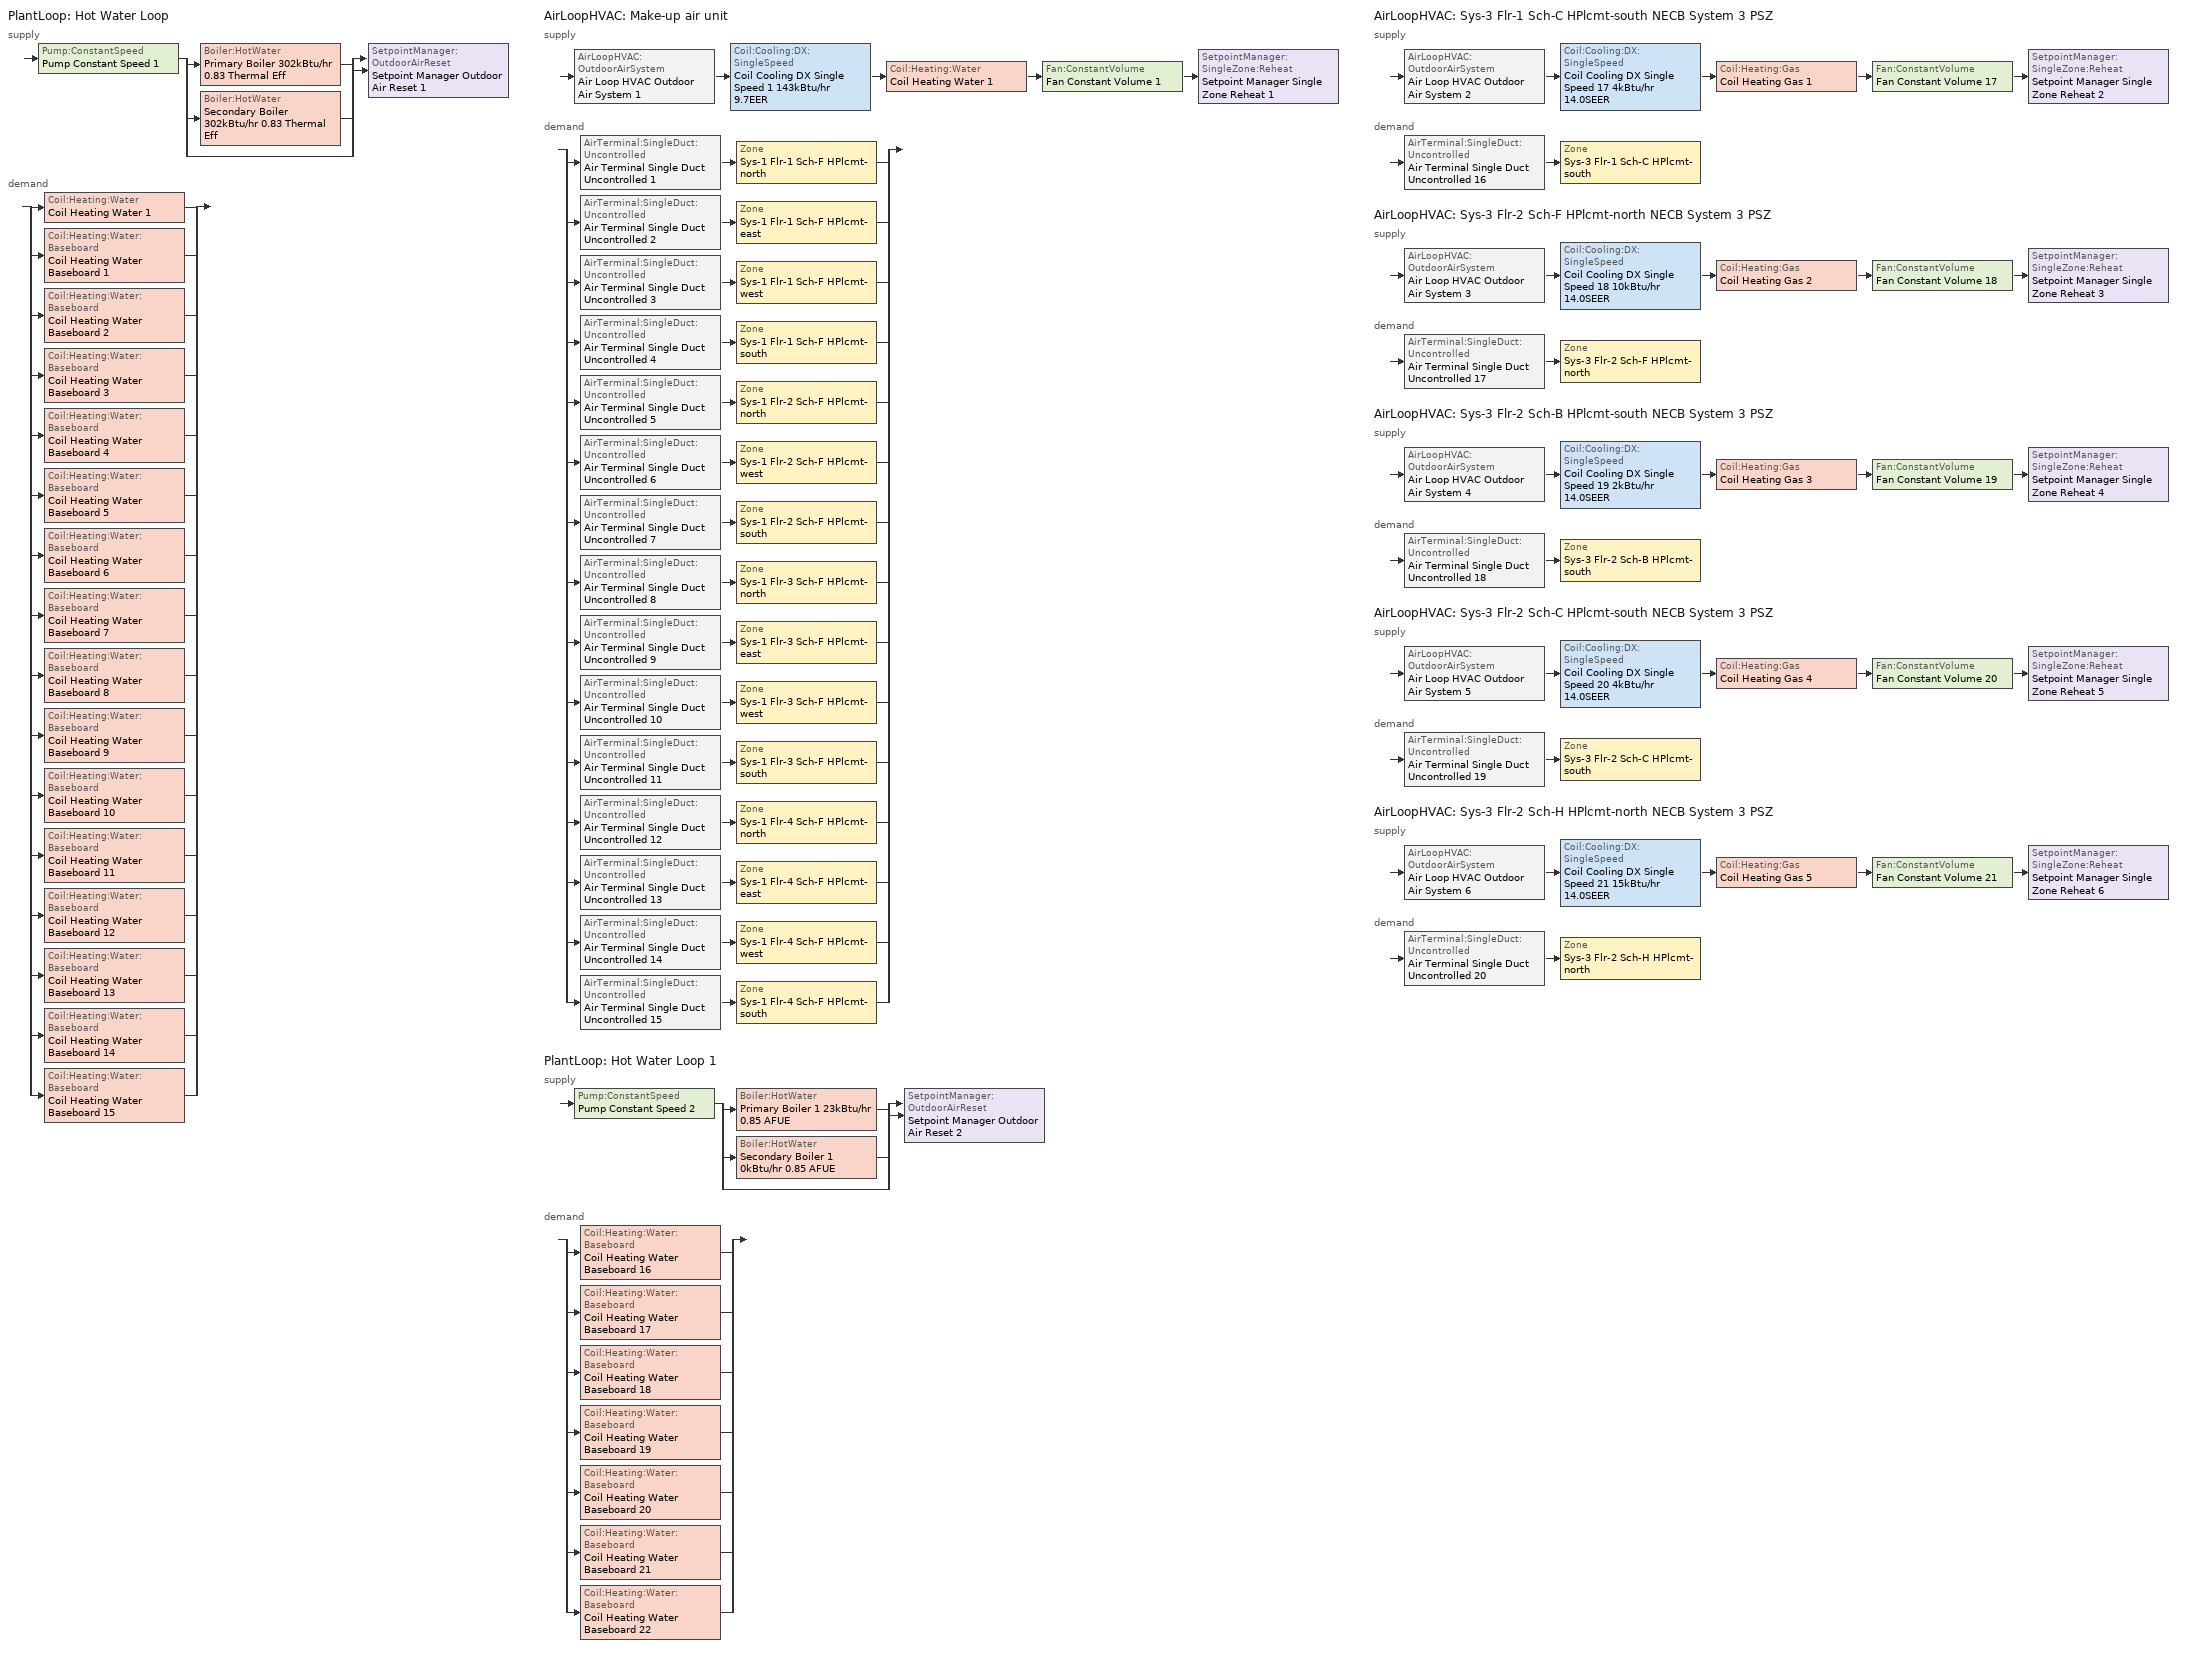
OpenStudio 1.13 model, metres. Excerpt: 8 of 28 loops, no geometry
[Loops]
PlantLoop 'Hot Water Loop'
 supply: Pump:ConstantSpeed 'Pump Constant Speed 1' > split
  | Boiler:HotWater 'Primary Boiler 302kBtu/hr 0.83 Thermal Eff'
  | Boiler:HotWater 'Secondary Boiler 302kBtu/hr 0.83 Thermal Eff'
  | bypass
  join > SetpointManager:OutdoorAirReset 'Setpoint Manager Outdoor Air Reset 1'
 demand: split
  | Coil:Heating:Water 'Coil Heating Water 1'
  | Coil:Heating:Water:Baseboard 'Coil Heating Water Baseboard 1'
  | Coil:Heating:Water:Baseboard 'Coil Heating Water Baseboard 2'
  | Coil:Heating:Water:Baseboard 'Coil Heating Water Baseboard 3'
  | Coil:Heating:Water:Baseboard 'Coil Heating Water Baseboard 4'
  | Coil:Heating:Water:Baseboard 'Coil Heating Water Baseboard 5'
  | Coil:Heating:Water:Baseboard 'Coil Heating Water Baseboard 6'
  | Coil:Heating:Water:Baseboard 'Coil Heating Water Baseboard 7'
  | Coil:Heating:Water:Baseboard 'Coil Heating Water Baseboard 8'
  | Coil:Heating:Water:Baseboard 'Coil Heating Water Baseboard 9'
  | Coil:Heating:Water:Baseboard 'Coil Heating Water Baseboard 10'
  | Coil:Heating:Water:Baseboard 'Coil Heating Water Baseboard 11'
  | Coil:Heating:Water:Baseboard 'Coil Heating Water Baseboard 12'
  | Coil:Heating:Water:Baseboard 'Coil Heating Water Baseboard 13'
  | Coil:Heating:Water:Baseboard 'Coil Heating Water Baseboard 14'
  | Coil:Heating:Water:Baseboard 'Coil Heating Water Baseboard 15'
AirLoopHVAC 'Make-up air unit'
 supply: AirLoopHVAC:OutdoorAirSystem 'Air Loop HVAC Outdoor Air System 1' > Coil:Cooling:DX:SingleSpeed 'Coil Cooling DX Single Speed 1 143kBtu/hr 9.7EER' > Coil:Heating:Water 'Coil Heating Water 1' > Fan:ConstantVolume 'Fan Constant Volume 1' > SetpointManager:SingleZone:Reheat 'Setpoint Manager Single Zone Reheat 1'
 demand: split
  | AirTerminal:SingleDuct:Uncontrolled 'Air Terminal Single Duct Uncontrolled 1' > Zone 'Sys-1 Flr-1 Sch-F HPlcmt-north'
  | AirTerminal:SingleDuct:Uncontrolled 'Air Terminal Single Duct Uncontrolled 2' > Zone 'Sys-1 Flr-1 Sch-F HPlcmt-east'
  | AirTerminal:SingleDuct:Uncontrolled 'Air Terminal Single Duct Uncontrolled 3' > Zone 'Sys-1 Flr-1 Sch-F HPlcmt-west'
  | AirTerminal:SingleDuct:Uncontrolled 'Air Terminal Single Duct Uncontrolled 4' > Zone 'Sys-1 Flr-1 Sch-F HPlcmt-south'
  | AirTerminal:SingleDuct:Uncontrolled 'Air Terminal Single Duct Uncontrolled 5' > Zone 'Sys-1 Flr-2 Sch-F HPlcmt-north'
  | AirTerminal:SingleDuct:Uncontrolled 'Air Terminal Single Duct Uncontrolled 6' > Zone 'Sys-1 Flr-2 Sch-F HPlcmt-west'
  | AirTerminal:SingleDuct:Uncontrolled 'Air Terminal Single Duct Uncontrolled 7' > Zone 'Sys-1 Flr-2 Sch-F HPlcmt-south'
  | AirTerminal:SingleDuct:Uncontrolled 'Air Terminal Single Duct Uncontrolled 8' > Zone 'Sys-1 Flr-3 Sch-F HPlcmt-north'
  | AirTerminal:SingleDuct:Uncontrolled 'Air Terminal Single Duct Uncontrolled 9' > Zone 'Sys-1 Flr-3 Sch-F HPlcmt-east'
  | AirTerminal:SingleDuct:Uncontrolled 'Air Terminal Single Duct Uncontrolled 10' > Zone 'Sys-1 Flr-3 Sch-F HPlcmt-west'
  | AirTerminal:SingleDuct:Uncontrolled 'Air Terminal Single Duct Uncontrolled 11' > Zone 'Sys-1 Flr-3 Sch-F HPlcmt-south'
  | AirTerminal:SingleDuct:Uncontrolled 'Air Terminal Single Duct Uncontrolled 12' > Zone 'Sys-1 Flr-4 Sch-F HPlcmt-north'
  | AirTerminal:SingleDuct:Uncontrolled 'Air Terminal Single Duct Uncontrolled 13' > Zone 'Sys-1 Flr-4 Sch-F HPlcmt-east'
  | AirTerminal:SingleDuct:Uncontrolled 'Air Terminal Single Duct Uncontrolled 14' > Zone 'Sys-1 Flr-4 Sch-F HPlcmt-west'
  | AirTerminal:SingleDuct:Uncontrolled 'Air Terminal Single Duct Uncontrolled 15' > Zone 'Sys-1 Flr-4 Sch-F HPlcmt-south'
PlantLoop 'Hot Water Loop 1'
 supply: Pump:ConstantSpeed 'Pump Constant Speed 2' > split
  | Boiler:HotWater 'Primary Boiler 1 23kBtu/hr 0.85 AFUE'
  | Boiler:HotWater 'Secondary Boiler 1 0kBtu/hr 0.85 AFUE'
  | bypass
  join > SetpointManager:OutdoorAirReset 'Setpoint Manager Outdoor Air Reset 2'
 demand: split
  | Coil:Heating:Water:Baseboard 'Coil Heating Water Baseboard 16'
  | Coil:Heating:Water:Baseboard 'Coil Heating Water Baseboard 17'
  | Coil:Heating:Water:Baseboard 'Coil Heating Water Baseboard 18'
  | Coil:Heating:Water:Baseboard 'Coil Heating Water Baseboard 19'
  | Coil:Heating:Water:Baseboard 'Coil Heating Water Baseboard 20'
  | Coil:Heating:Water:Baseboard 'Coil Heating Water Baseboard 21'
  | Coil:Heating:Water:Baseboard 'Coil Heating Water Baseboard 22'
AirLoopHVAC 'Sys-3 Flr-1 Sch-C HPlcmt-south NECB System 3 PSZ'
 supply: AirLoopHVAC:OutdoorAirSystem 'Air Loop HVAC Outdoor Air System 2' > Coil:Cooling:DX:SingleSpeed 'Coil Cooling DX Single Speed 17 4kBtu/hr 14.0SEER' > Coil:Heating:Gas 'Coil Heating Gas 1' > Fan:ConstantVolume 'Fan Constant Volume 17' > SetpointManager:SingleZone:Reheat 'Setpoint Manager Single Zone Reheat 2'
 demand: AirTerminal:SingleDuct:Uncontrolled 'Air Terminal Single Duct Uncontrolled 16' > Zone 'Sys-3 Flr-1 Sch-C HPlcmt-south'
AirLoopHVAC 'Sys-3 Flr-2 Sch-F HPlcmt-north NECB System 3 PSZ'
 supply: AirLoopHVAC:OutdoorAirSystem 'Air Loop HVAC Outdoor Air System 3' > Coil:Cooling:DX:SingleSpeed 'Coil Cooling DX Single Speed 18 10kBtu/hr 14.0SEER' > Coil:Heating:Gas 'Coil Heating Gas 2' > Fan:ConstantVolume 'Fan Constant Volume 18' > SetpointManager:SingleZone:Reheat 'Setpoint Manager Single Zone Reheat 3'
 demand: AirTerminal:SingleDuct:Uncontrolled 'Air Terminal Single Duct Uncontrolled 17' > Zone 'Sys-3 Flr-2 Sch-F HPlcmt-north'
AirLoopHVAC 'Sys-3 Flr-2 Sch-B HPlcmt-south NECB System 3 PSZ'
 supply: AirLoopHVAC:OutdoorAirSystem 'Air Loop HVAC Outdoor Air System 4' > Coil:Cooling:DX:SingleSpeed 'Coil Cooling DX Single Speed 19 2kBtu/hr 14.0SEER' > Coil:Heating:Gas 'Coil Heating Gas 3' > Fan:ConstantVolume 'Fan Constant Volume 19' > SetpointManager:SingleZone:Reheat 'Setpoint Manager Single Zone Reheat 4'
 demand: AirTerminal:SingleDuct:Uncontrolled 'Air Terminal Single Duct Uncontrolled 18' > Zone 'Sys-3 Flr-2 Sch-B HPlcmt-south'
AirLoopHVAC 'Sys-3 Flr-2 Sch-C HPlcmt-south NECB System 3 PSZ'
 supply: AirLoopHVAC:OutdoorAirSystem 'Air Loop HVAC Outdoor Air System 5' > Coil:Cooling:DX:SingleSpeed 'Coil Cooling DX Single Speed 20 4kBtu/hr 14.0SEER' > Coil:Heating:Gas 'Coil Heating Gas 4' > Fan:ConstantVolume 'Fan Constant Volume 20' > SetpointManager:SingleZone:Reheat 'Setpoint Manager Single Zone Reheat 5'
 demand: AirTerminal:SingleDuct:Uncontrolled 'Air Terminal Single Duct Uncontrolled 19' > Zone 'Sys-3 Flr-2 Sch-C HPlcmt-south'
AirLoopHVAC 'Sys-3 Flr-2 Sch-H HPlcmt-north NECB System 3 PSZ'
 supply: AirLoopHVAC:OutdoorAirSystem 'Air Loop HVAC Outdoor Air System 6' > Coil:Cooling:DX:SingleSpeed 'Coil Cooling DX Single Speed 21 15kBtu/hr 14.0SEER' > Coil:Heating:Gas 'Coil Heating Gas 5' > Fan:ConstantVolume 'Fan Constant Volume 21' > SetpointManager:SingleZone:Reheat 'Setpoint Manager Single Zone Reheat 6'
 demand: AirTerminal:SingleDuct:Uncontrolled 'Air Terminal Single Duct Uncontrolled 20' > Zone 'Sys-3 Flr-2 Sch-H HPlcmt-north'
[Sizing:Zone] Zone Cooling Design Supply Air Temperature Input Method=SupplyAirTemperature; Zone Cooling Design Supply Air Temperature {C}=13; Zone Cooling Design Supply Air Temperature Difference {deltaC}=11.11; Zone Heating Design Supply Air Temperature Input Method=SupplyAirTemperature; Zone Heating Design Supply Air Temperature {C}=43; Zone Heating Design Supply Air Temperature Difference {deltaC}=11.11; Zone Cooling Design Supply Air Humidity Ratio {kg-H2O/kg-air}=0.0085; Zone Heating Design Supply Air Humidity Ratio {kg-H2O/kg-air}=0.008; Zone Heating Sizing Factor=1.3; Zone Cooling Sizing Factor=1.1; Cooling Design Air Flow Method=DesignDay; Heating Design Air Flow Method=DesignDay; Account for Dedicated Outdoor Air System=No; Dedicated Outdoor Air System Control Strategy=NeutralSupplyAir; Dedicated Outdoor Air Low Setpoint Temperature for Design {C}=autosize; Dedicated Outdoor Air High Setpoint Temperature for Design {C}=autosize
Sys-1 Flr-1 Sch-F HPlcmt-north; Sys-1 Flr-1 Sch-F HPlcmt-east; Sys-1 Flr-1 Sch-F HPlcmt-west; Sys-1 Flr-1 Sch-F HPlcmt-south; Sys-1 Flr-2 Sch-F HPlcmt-north; Sys-1 Flr-2 Sch-F HPlcmt-west; Sys-1 Flr-2 Sch-F HPlcmt-south; Sys-1 Flr-3 Sch-F HPlcmt-north; Sys-1 Flr-3 Sch-F HPlcmt-east; Sys-1 Flr-3 Sch-F HPlcmt-west; Sys-1 Flr-3 Sch-F HPlcmt-south; Sys-1 Flr-4 Sch-F HPlcmt-north; Sys-1 Flr-4 Sch-F HPlcmt-east; Sys-1 Flr-4 Sch-F HPlcmt-west; Sys-1 Flr-4 Sch-F HPlcmt-south; Sys-3 Flr-1 Sch-C HPlcmt-south; Sys-3 Flr-2 Sch-F HPlcmt-north; Sys-3 Flr-2 Sch-B HPlcmt-south; Sys-3 Flr-2 Sch-C HPlcmt-south; Sys-3 Flr-2 Sch-H HPlcmt-north
[Zone equipment]
Sys-1 Flr-1 Sch-F HPlcmt-north: Sys-1 Flr-1 Sch-F HPlcmt-north PTAC, Zone HVAC Baseboard Convective Water 1, Air Terminal Single Duct Uncontrolled 1
Sys-1 Flr-1 Sch-F HPlcmt-east: Sys-1 Flr-1 Sch-F HPlcmt-east PTAC, Zone HVAC Baseboard Convective Water 2, Air Terminal Single Duct Uncontrolled 2
Sys-1 Flr-1 Sch-F HPlcmt-west: Sys-1 Flr-1 Sch-F HPlcmt-west PTAC, Zone HVAC Baseboard Convective Water 3, Air Terminal Single Duct Uncontrolled 3
Sys-1 Flr-1 Sch-F HPlcmt-south: Sys-1 Flr-1 Sch-F HPlcmt-south PTAC, Zone HVAC Baseboard Convective Water 4, Air Terminal Single Duct Uncontrolled 4
Sys-1 Flr-2 Sch-F HPlcmt-north: Sys-1 Flr-2 Sch-F HPlcmt-north PTAC, Zone HVAC Baseboard Convective Water 5, Air Terminal Single Duct Uncontrolled 5
Sys-1 Flr-2 Sch-F HPlcmt-west: Sys-1 Flr-2 Sch-F HPlcmt-west PTAC, Zone HVAC Baseboard Convective Water 6, Air Terminal Single Duct Uncontrolled 6
Sys-1 Flr-2 Sch-F HPlcmt-south: Sys-1 Flr-2 Sch-F HPlcmt-south PTAC, Zone HVAC Baseboard Convective Water 7, Air Terminal Single Duct Uncontrolled 7
Sys-1 Flr-3 Sch-F HPlcmt-north: Sys-1 Flr-3 Sch-F HPlcmt-north PTAC, Zone HVAC Baseboard Convective Water 8, Air Terminal Single Duct Uncontrolled 8
Sys-1 Flr-3 Sch-F HPlcmt-east: Sys-1 Flr-3 Sch-F HPlcmt-east PTAC, Zone HVAC Baseboard Convective Water 9, Air Terminal Single Duct Uncontrolled 9
Sys-1 Flr-3 Sch-F HPlcmt-west: Sys-1 Flr-3 Sch-F HPlcmt-west PTAC, Zone HVAC Baseboard Convective Water 10, Air Terminal Single Duct Uncontrolled 10
Sys-1 Flr-3 Sch-F HPlcmt-south: Sys-1 Flr-3 Sch-F HPlcmt-south PTAC, Zone HVAC Baseboard Convective Water 11, Air Terminal Single Duct Uncontrolled 11
Sys-1 Flr-4 Sch-F HPlcmt-north: Sys-1 Flr-4 Sch-F HPlcmt-north PTAC, Zone HVAC Baseboard Convective Water 12, Air Terminal Single Duct Uncontrolled 12
Sys-1 Flr-4 Sch-F HPlcmt-east: Sys-1 Flr-4 Sch-F HPlcmt-east PTAC, Zone HVAC Baseboard Convective Water 13, Air Terminal Single Duct Uncontrolled 13
Sys-1 Flr-4 Sch-F HPlcmt-west: Sys-1 Flr-4 Sch-F HPlcmt-west PTAC, Zone HVAC Baseboard Convective Water 14, Air Terminal Single Duct Uncontrolled 14
Sys-1 Flr-4 Sch-F HPlcmt-south: Sys-1 Flr-4 Sch-F HPlcmt-south PTAC, Zone HVAC Baseboard Convective Water 15, Air Terminal Single Duct Uncontrolled 15
Sys-3 Flr-1 Sch-C HPlcmt-south: Air Terminal Single Duct Uncontrolled 16, Zone HVAC Baseboard Convective Water 16
Sys-3 Flr-2 Sch-F HPlcmt-north: Air Terminal Single Duct Uncontrolled 17, Zone HVAC Baseboard Convective Water 17
Sys-3 Flr-2 Sch-B HPlcmt-south: Air Terminal Single Duct Uncontrolled 18, Zone HVAC Baseboard Convective Water 18
Sys-3 Flr-2 Sch-C HPlcmt-south: Air Terminal Single Duct Uncontrolled 19, Zone HVAC Baseboard Convective Water 19
Sys-3 Flr-2 Sch-H HPlcmt-north: Air Terminal Single Duct Uncontrolled 20, Zone HVAC Baseboard Convective Water 20
[PlantLoop] Fluid Type=Water; Plant Loop Volume {m3}=Autocalculate; Load Distribution Scheme=Optimal
Hot Water Loop; Hot Water Loop 1
[Sizing:Plant] Loop Type=Heating; Design Loop Exit Temperature {C}=82; Loop Design Temperature Difference {deltaC}=16; Sizing Option=NonCoincident; Zone Timesteps in Averaging Window=1; Coincident Sizing Factor Mode=None
Hot Water Loop; Hot Water Loop 1
[Pump:ConstantSpeed] Rated Flow Rate {m3/s}=autosize; Rated Pump Head {Pa}=179352; Rated Power Consumption {W}=autosize; Fraction of Motor Inefficiencies to Fluid Stream=0; Pump Control Type=Intermittent
Name | Motor Efficiency
Pump Constant Speed 1 | 0.855
Pump Constant Speed 2 | 0.7
[Boiler:HotWater] Fuel Type=NaturalGas; Water Outlet Upper Temperature Limit {C}=99; Boiler Flow Mode=ConstantFlow; Parasitic Electric Load {W}=0; Sizing Factor=1
Name | Nominal Capacity {W} | Nominal Thermal Efficiency | Normalized Boiler Efficiency Curve
Primary Boiler 302kBtu/hr 0.83 Thermal Eff | 88626.2 | 0.83 | BOILER-EFFFPLR-NECB2011
Secondary Boiler 302kBtu/hr 0.83 Thermal Eff | 88626.2 | 0.83 | BOILER-EFFFPLR-NECB2011 4
Primary Boiler 1 23kBtu/hr 0.85 AFUE | 6829.45 | 0.85 | BOILER-EFFFPLR-NECB2011 1
Secondary Boiler 1 0kBtu/hr 0.85 AFUE | 0.001 | 0.85 | BOILER-EFFFPLR-NECB2011 5
[SetpointManager:OutdoorAirReset] Control Variable=Temperature; Setpoint at Outdoor Low Temperature {C}=82; Outdoor Low Temperature {C}=-16; Setpoint at Outdoor High Temperature {C}=60; Outdoor High Temperature {C}=0
Setpoint Manager Outdoor Air Reset 1; Setpoint Manager Outdoor Air Reset 2
[AirLoopHVAC] Design Supply Air Flow Rate {m3/s}=AutoSize
Name | Availability Schedule | Availability Manager
Make-up air unit | Make-up air unit Occ Sch | Availability Manager Night Cycle 1
Sys-3 Flr-1 Sch-C HPlcmt-south NECB System 3 PSZ; Sys-3 Flr-2 Sch-F HPlcmt-north NECB System 3 PSZ; Sys-3 Flr-2 Sch-B HPlcmt-south NECB System 3 PSZ; Sys-3 Flr-2 Sch-C HPlcmt-south NECB System 3 PSZ; Sys-3 Flr-2 Sch-H HPlcmt-north NECB System 3 PSZ | Always On Discrete
[Sizing:System] Type of Load to Size On=Sensible; Design Outdoor Air Flow Rate {m3/s}=Autosize; Minimum System Air Flow Ratio=1; Preheat Design Temperature {C}=7; Preheat Design Humidity Ratio {kg-H2O/kg-Air}=0.008; Precool Design Temperature {C}=13; Precool Design Humidity Ratio {kg-H2O/kg-Air}=0.008; Central Cooling Design Supply Air Temperature {C}=13; Central Heating Design Supply Air Temperature {C}=43; Sizing Option=NonCoincident; 100% Outdoor Air in Cooling=No; 100% Outdoor Air in Heating=No; Central Cooling Design Supply Air Humidity Ratio {kg-H2O/kg-Air}=0.0085; Central Heating Design Supply Air Humidity Ratio {kg-H2O/kg-Air}=0.008; Cooling Design Air Flow Method=DesignDay; Cooling Design Air Flow Rate {m3/s}=0; Heating Design Air Flow Method=DesignDay; Heating Design Air Flow Rate {m3/s}=0; System Outdoor Air Method=ZoneSum; Zone Maximum Outdoor Air Fraction=1; Cooling Supply Air Flow Rate Per Floor Area {m3/s-m2}=0.00996765; Cooling Fraction of Autosized Cooling Supply Air Flow Rate=1; Cooling Supply Air Flow Rate Per Unit Cooling Capacity {m3/s-W}=3.94755e-05; Heating Supply Air Flow Rate Per Floor Area {m3/s-m2}=0.00996765; Heating Fraction of Autosized Heating Supply Air Flow Rate=1; Heating Fraction of Autosized Cooling Supply Air Flow Rate=1; Heating Supply Air Flow Rate Per Unit Heating Capacity {m3/s-W}=3.15882e-05; Cooling Design Capacity Method=CoolingDesignCapacity; Cooling Design Capacity {W}=autosize; Cooling Design Capacity Per Floor Area {W/m2}=234.7; Fraction of Autosized Cooling Design Capacity=1; Heating Design Capacity Method=HeatingDesignCapacity; Heating Design Capacity {W}=autosize; Heating Design Capacity Per Floor Area {W/m2}=157; Fraction of Autosized Heating Design Capacity=1; Central Cooling Capacity Control Method=OnOff
Make-up air unit; Sys-3 Flr-1 Sch-C HPlcmt-south NECB System 3 PSZ; Sys-3 Flr-2 Sch-F HPlcmt-north NECB System 3 PSZ; Sys-3 Flr-2 Sch-B HPlcmt-south NECB System 3 PSZ; Sys-3 Flr-2 Sch-C HPlcmt-south NECB System 3 PSZ; Sys-3 Flr-2 Sch-H HPlcmt-north NECB System 3 PSZ
[Fan:ConstantVolume] Availability Schedule=Always On Discrete; Fan Efficiency=0.39975; Pressure Rise {Pa}=640; Maximum Flow Rate {m3/s}=AutoSize; Motor Efficiency=0.615
Fan Constant Volume 1; Fan Constant Volume 2; Fan Constant Volume 3; Fan Constant Volume 4; Fan Constant Volume 5; Fan Constant Volume 6; Fan Constant Volume 7; Fan Constant Volume 8; Fan Constant Volume 9; Fan Constant Volume 10; Fan Constant Volume 11; Fan Constant Volume 12; Fan Constant Volume 13; Fan Constant Volume 14; Fan Constant Volume 15; Fan Constant Volume 16; Fan Constant Volume 17; Fan Constant Volume 18; Fan Constant Volume 19; Fan Constant Volume 20; Fan Constant Volume 21
[Coil:Heating:Water]
Coil Heating Water 1: Availability Schedule=Always On Discrete
[Coil:Cooling:DX:SingleSpeed] Availability Schedule=Always On Discrete; Rated Total Cooling Capacity {W}=autosize; Rated Sensible Heat Ratio=autosize; Rated Air Flow Rate {m3/s}=autosize; Rated Evaporator Fan Power Per Volume Flow Rate {W/(m3/s)}=773.3; Condenser Type=AirCooled; Evaporative Condenser Effectiveness=0; Evaporative Condenser Air Flow Rate {m3/s}=Autosize; Evaporative Condenser Pump Rated Power Consumption {W}=Autosize; Crankcase Heater Capacity {W}=0; Maximum Outdoor Dry-Bulb Temperature for Crankcase Heater Operation {C}=0; Basin Heater Capacity {W/K}=0; Basin Heater Setpoint Temperature {C}=10
Name | Rated COP {W/W} | Total Cooling Capacity Function of Temperature Curve | Total Cooling Capacity Function of Flow Fraction Curve | Energy Input Ratio Function of Temperature Curve | Energy Input Ratio Function of Flow Fraction Curve | Part Load Fraction Correlation Curve
Coil Cooling DX Single Speed 1 143kBtu/hr 9.7EER | 3.38762 | DXCOOL-NECB2011-REF-CAPFT | DXCOOL-NECB2011-REF-CAPFFLOW | DXCOOL-NECB2011-REF-COOLEIRFT | DXCOOL-NECB2011-REF-COOLEIRFFLOW | DXCOOL-NECB2011-REF-COOLPLFFPLR
Coil Cooling DX Single Speed 2 14kBtu/hr 9.4EER | 3.19521 | DXCOOL-NECB2011-REF-CAPFT 11 | DXCOOL-NECB2011-REF-CAPFFLOW 11 | DXCOOL-NECB2011-REF-COOLEIRFT 11 | DXCOOL-NECB2011-REF-COOLEIRFFLOW 11 | DXCOOL-NECB2011-REF-COOLPLFFPLR 11
Coil Cooling DX Single Speed 3 2kBtu/hr 11.0EER | 3.72256 | DXCOOL-NECB2011-REF-CAPFT 22 | DXCOOL-NECB2011-REF-CAPFFLOW 22 | DXCOOL-NECB2011-REF-COOLEIRFT 22 | DXCOOL-NECB2011-REF-COOLEIRFFLOW 22 | DXCOOL-NECB2011-REF-COOLPLFFPLR 22
Coil Cooling DX Single Speed 4 2kBtu/hr 11.0EER | 3.72253 | DXCOOL-NECB2011-REF-CAPFT 29 | DXCOOL-NECB2011-REF-CAPFFLOW 29 | DXCOOL-NECB2011-REF-COOLEIRFT 29 | DXCOOL-NECB2011-REF-COOLEIRFFLOW 29 | DXCOOL-NECB2011-REF-COOLPLFFPLR 29
Coil Cooling DX Single Speed 5 20kBtu/hr 9.3EER | 3.15957 | DXCOOL-NECB2011-REF-CAPFT 30 | DXCOOL-NECB2011-REF-CAPFFLOW 30 | DXCOOL-NECB2011-REF-COOLEIRFT 30 | DXCOOL-NECB2011-REF-COOLEIRFFLOW 30 | DXCOOL-NECB2011-REF-COOLPLFFPLR 30
Coil Cooling DX Single Speed 6 4kBtu/hr 11.0EER | 3.72418 | DXCOOL-NECB2011-REF-CAPFT 31 | DXCOOL-NECB2011-REF-CAPFFLOW 31 | DXCOOL-NECB2011-REF-COOLEIRFT 31 | DXCOOL-NECB2011-REF-COOLEIRFFLOW 31 | DXCOOL-NECB2011-REF-COOLPLFFPLR 31
Coil Cooling DX Single Speed 7 2kBtu/hr 11.0EER | 3.72282 | DXCOOL-NECB2011-REF-CAPFT 32 | DXCOOL-NECB2011-REF-CAPFFLOW 32 | DXCOOL-NECB2011-REF-COOLEIRFT 32 | DXCOOL-NECB2011-REF-COOLEIRFFLOW 32 | DXCOOL-NECB2011-REF-COOLPLFFPLR 32
Coil Cooling DX Single Speed 8 3kBtu/hr 11.0EER | 3.72327 | DXCOOL-NECB2011-REF-CAPFT 33 | DXCOOL-NECB2011-REF-CAPFFLOW 33 | DXCOOL-NECB2011-REF-COOLEIRFT 33 | DXCOOL-NECB2011-REF-COOLEIRFFLOW 33 | DXCOOL-NECB2011-REF-COOLPLFFPLR 33
Coil Cooling DX Single Speed 9 24kBtu/hr 9.3EER | 3.16274 | DXCOOL-NECB2011-REF-CAPFT 34 | DXCOOL-NECB2011-REF-CAPFFLOW 34 | DXCOOL-NECB2011-REF-COOLEIRFT 34 | DXCOOL-NECB2011-REF-COOLEIRFFLOW 34 | DXCOOL-NECB2011-REF-COOLPLFFPLR 34
Coil Cooling DX Single Speed 10 3kBtu/hr 11.0EER | 3.7239 | DXCOOL-NECB2011-REF-CAPFT 1 | DXCOOL-NECB2011-REF-CAPFFLOW 1 | DXCOOL-NECB2011-REF-COOLEIRFT 1 | DXCOOL-NECB2011-REF-COOLEIRFFLOW 1 | DXCOOL-NECB2011-REF-COOLPLFFPLR 1
Coil Cooling DX Single Speed 11 3kBtu/hr 11.0EER | 3.72327 | DXCOOL-NECB2011-REF-CAPFT 2 | DXCOOL-NECB2011-REF-CAPFFLOW 2 | DXCOOL-NECB2011-REF-COOLEIRFT 2 | DXCOOL-NECB2011-REF-COOLEIRFFLOW 2 | DXCOOL-NECB2011-REF-COOLPLFFPLR 2
Coil Cooling DX Single Speed 12 37kBtu/hr 9.3EER | 3.17236 | DXCOOL-NECB2011-REF-CAPFT 3 | DXCOOL-NECB2011-REF-CAPFFLOW 3 | DXCOOL-NECB2011-REF-COOLEIRFT 3 | DXCOOL-NECB2011-REF-COOLEIRFFLOW 3 | DXCOOL-NECB2011-REF-COOLPLFFPLR 3
Coil Cooling DX Single Speed 13 15kBtu/hr 9.3EER | 3.15637 | DXCOOL-NECB2011-REF-CAPFT 4 | DXCOOL-NECB2011-REF-CAPFFLOW 4 | DXCOOL-NECB2011-REF-COOLEIRFT 4 | DXCOOL-NECB2011-REF-COOLEIRFFLOW 4 | DXCOOL-NECB2011-REF-COOLPLFFPLR 4
Coil Cooling DX Single Speed 14 2kBtu/hr 11.0EER | 3.723 | DXCOOL-NECB2011-REF-CAPFT 5 | DXCOOL-NECB2011-REF-CAPFFLOW 5 | DXCOOL-NECB2011-REF-COOLEIRFT 5 | DXCOOL-NECB2011-REF-COOLEIRFFLOW 5 | DXCOOL-NECB2011-REF-COOLPLFFPLR 5
Coil Cooling DX Single Speed 15 2kBtu/hr 11.0EER | 3.72267 | DXCOOL-NECB2011-REF-CAPFT 6 | DXCOOL-NECB2011-REF-CAPFFLOW 6 | DXCOOL-NECB2011-REF-COOLEIRFT 6 | DXCOOL-NECB2011-REF-COOLEIRFFLOW 6 | DXCOOL-NECB2011-REF-COOLPLFFPLR 6
Coil Cooling DX Single Speed 16 21kBtu/hr 9.3EER | 3.16075 | DXCOOL-NECB2011-REF-CAPFT 7 | DXCOOL-NECB2011-REF-CAPFFLOW 7 | DXCOOL-NECB2011-REF-COOLEIRFT 7 | DXCOOL-NECB2011-REF-COOLEIRFFLOW 7 | DXCOOL-NECB2011-REF-COOLPLFFPLR 7
Coil Cooling DX Single Speed 17 4kBtu/hr 14.0SEER | 3.8248 | DXCOOL-NECB2011-REF-CAPFT 8 | DXCOOL-NECB2011-REF-CAPFFLOW 8 | DXCOOL-NECB2011-REF-COOLEIRFT 8 | DXCOOL-NECB2011-REF-COOLEIRFFLOW 8 | DXCOOL-NECB2011-REF-COOLPLFFPLR 8
Coil Cooling DX Single Speed 18 10kBtu/hr 14.0SEER | 3.8248 | DXCOOL-NECB2011-REF-CAPFT 9 | DXCOOL-NECB2011-REF-CAPFFLOW 9 | DXCOOL-NECB2011-REF-COOLEIRFT 9 | DXCOOL-NECB2011-REF-COOLEIRFFLOW 9 | DXCOOL-NECB2011-REF-COOLPLFFPLR 9
Coil Cooling DX Single Speed 19 2kBtu/hr 14.0SEER | 3.8248 | DXCOOL-NECB2011-REF-CAPFT 10 | DXCOOL-NECB2011-REF-CAPFFLOW 10 | DXCOOL-NECB2011-REF-COOLEIRFT 10 | DXCOOL-NECB2011-REF-COOLEIRFFLOW 10 | DXCOOL-NECB2011-REF-COOLPLFFPLR 10
Coil Cooling DX Single Speed 20 4kBtu/hr 14.0SEER | 3.8248 | DXCOOL-NECB2011-REF-CAPFT 12 | DXCOOL-NECB2011-REF-CAPFFLOW 12 | DXCOOL-NECB2011-REF-COOLEIRFT 12 | DXCOOL-NECB2011-REF-COOLEIRFFLOW 12 | DXCOOL-NECB2011-REF-COOLPLFFPLR 12
Coil Cooling DX Single Speed 21 15kBtu/hr 14.0SEER | 3.8248 | DXCOOL-NECB2011-REF-CAPFT 13 | DXCOOL-NECB2011-REF-CAPFFLOW 13 | DXCOOL-NECB2011-REF-COOLEIRFT 13 | DXCOOL-NECB2011-REF-COOLEIRFFLOW 13 | DXCOOL-NECB2011-REF-COOLPLFFPLR 13
[Controller:OutdoorAir] Minimum Outdoor Air Flow Rate {m3/s}=Autosize; Maximum Outdoor Air Flow Rate {m3/s}=Autosize; Economizer Control Action Type=ModulateFlow; Lockout Type=NoLockout; Minimum Limit Type=FixedMinimum; High Humidity Control=No; Heat Recovery Bypass Control Type=BypassWhenWithinEconomizerLimits
Name | Economizer Control Type | Minimum Outdoor Air Schedule | Controller Mechanical Ventilation | Economizer Maximum Limit Dry-Bulb Temperature {C} | Economizer Maximum Limit Enthalpy {J/kg} | Economizer Minimum Limit Dry-Bulb Temperature {C}
Controller Outdoor Air 1 | DifferentialEnthalpy | Make-up air unit Occ Sch | Controller Mechanical Ventilation 1
Controller Outdoor Air 2 | NoEconomizer | Always On Discrete | Controller Mechanical Ventilation 2 | 28 | 64000 | -100
Controller Outdoor Air 3 | NoEconomizer | Always On Discrete | Controller Mechanical Ventilation 3 | 28 | 64000 | -100
Controller Outdoor Air 4 | NoEconomizer | Always On Discrete | Controller Mechanical Ventilation 4 | 28 | 64000 | -100
Controller Outdoor Air 5 | NoEconomizer | Always On Discrete | Controller Mechanical Ventilation 5 | 28 | 64000 | -100
Controller Outdoor Air 6 | NoEconomizer | Always On Discrete | Controller Mechanical Ventilation 6 | 28 | 64000 | -100
[Controller:MechanicalVentilation] Availability Schedule=Always On Discrete; System Outdoor Air Method=ZoneSum
Controller Mechanical Ventilation 1; Controller Mechanical Ventilation 2; Controller Mechanical Ventilation 3; Controller Mechanical Ventilation 4; Controller Mechanical Ventilation 5; Controller Mechanical Ventilation 6
[AirLoopHVAC:OutdoorAirSystem]
Name | Controller
Air Loop HVAC Outdoor Air System 1 | Controller Outdoor Air 1
Air Loop HVAC Outdoor Air System 2 | Controller Outdoor Air 2
Air Loop HVAC Outdoor Air System 3 | Controller Outdoor Air 3
Air Loop HVAC Outdoor Air System 4 | Controller Outdoor Air 4
Air Loop HVAC Outdoor Air System 5 | Controller Outdoor Air 5
Air Loop HVAC Outdoor Air System 6 | Controller Outdoor Air 6
[Controller:WaterCoil]
Controller Water Coil 1: Water Coil=Coil Heating Water 1; Action=Normal; Controller Convergence Tolerance {deltaC}=0.0001; Minimum Actuated Flow {m3/s}=0
[SetpointManager:SingleZone:Reheat]
Name | Minimum Supply Air Temperature {C} | Maximum Supply Air Temperature {C} | Control Zone
Setpoint Manager Single Zone Reheat 1 | 13 | 99 | Sys-1 Flr-1 Sch-F HPlcmt-north
Setpoint Manager Single Zone Reheat 2 | 12.8 | 13 | Sys-3 Flr-1 Sch-C HPlcmt-south
Setpoint Manager Single Zone Reheat 3 | 12.8 | 13 | Sys-3 Flr-2 Sch-F HPlcmt-north
Setpoint Manager Single Zone Reheat 4 | 12.8 | 13 | Sys-3 Flr-2 Sch-B HPlcmt-south
Setpoint Manager Single Zone Reheat 5 | 12.8 | 13 | Sys-3 Flr-2 Sch-C HPlcmt-south
Setpoint Manager Single Zone Reheat 6 | 12.8 | 13 | Sys-3 Flr-2 Sch-H HPlcmt-north
[Coil:Heating:Electric] Availability Schedule=ON_OFF_ALWAYS_OFF
Coil Heating Electric 1; Coil Heating Electric 2; Coil Heating Electric 3; Coil Heating Electric 4; Coil Heating Electric 5; Coil Heating Electric 6; Coil Heating Electric 7; Coil Heating Electric 8; Coil Heating Electric 9; Coil Heating Electric 10; Coil Heating Electric 11; Coil Heating Electric 12; Coil Heating Electric 13; Coil Heating Electric 14; Coil Heating Electric 15
[ZoneHVAC:PackagedTerminalAirConditioner] Availability Schedule=Always On Discrete; Supply Air Flow Rate During Cooling Operation {m3/s}=Autosize; Supply Air Flow Rate During Heating Operation {m3/s}=Autosize; Supply Air Flow Rate When No Cooling or Heating is Needed {m3/s}=Autosize; Outdoor Air Flow Rate During Cooling Operation {m3/s}=Autosize; Outdoor Air Flow Rate During Heating Operation {m3/s}=Autosize; Outdoor Air Flow Rate When No Cooling or Heating is Needed {m3/s}=Autosize; Fan Placement=DrawThrough
Name | Supply Air Fan | Heating Coil | Cooling Coil
Sys-1 Flr-1 Sch-F HPlcmt-north PTAC | Fan Constant Volume 2 | Coil Heating Electric 1 | Coil Cooling DX Single Speed 2 14kBtu/hr 9.4EER
Sys-1 Flr-1 Sch-F HPlcmt-east PTAC | Fan Constant Volume 3 | Coil Heating Electric 2 | Coil Cooling DX Single Speed 3 2kBtu/hr 11.0EER
Sys-1 Flr-1 Sch-F HPlcmt-west PTAC | Fan Constant Volume 4 | Coil Heating Electric 3 | Coil Cooling DX Single Speed 4 2kBtu/hr 11.0EER
Sys-1 Flr-1 Sch-F HPlcmt-south PTAC | Fan Constant Volume 5 | Coil Heating Electric 4 | Coil Cooling DX Single Speed 5 20kBtu/hr 9.3EER
Sys-1 Flr-2 Sch-F HPlcmt-north PTAC | Fan Constant Volume 6 | Coil Heating Electric 5 | Coil Cooling DX Single Speed 6 4kBtu/hr 11.0EER
Sys-1 Flr-2 Sch-F HPlcmt-west PTAC | Fan Constant Volume 7 | Coil Heating Electric 6 | Coil Cooling DX Single Speed 7 2kBtu/hr 11.0EER
Sys-1 Flr-2 Sch-F HPlcmt-south PTAC | Fan Constant Volume 8 | Coil Heating Electric 7 | Coil Cooling DX Single Speed 8 3kBtu/hr 11.0EER
Sys-1 Flr-3 Sch-F HPlcmt-north PTAC | Fan Constant Volume 9 | Coil Heating Electric 8 | Coil Cooling DX Single Speed 9 24kBtu/hr 9.3EER
Sys-1 Flr-3 Sch-F HPlcmt-east PTAC | Fan Constant Volume 10 | Coil Heating Electric 9 | Coil Cooling DX Single Speed 10 3kBtu/hr 11.0EER
Sys-1 Flr-3 Sch-F HPlcmt-west PTAC | Fan Constant Volume 11 | Coil Heating Electric 10 | Coil Cooling DX Single Speed 11 3kBtu/hr 11.0EER
Sys-1 Flr-3 Sch-F HPlcmt-south PTAC | Fan Constant Volume 12 | Coil Heating Electric 11 | Coil Cooling DX Single Speed 12 37kBtu/hr 9.3EER
Sys-1 Flr-4 Sch-F HPlcmt-north PTAC | Fan Constant Volume 13 | Coil Heating Electric 12 | Coil Cooling DX Single Speed 13 15kBtu/hr 9.3EER
Sys-1 Flr-4 Sch-F HPlcmt-east PTAC | Fan Constant Volume 14 | Coil Heating Electric 13 | Coil Cooling DX Single Speed 14 2kBtu/hr 11.0EER
Sys-1 Flr-4 Sch-F HPlcmt-west PTAC | Fan Constant Volume 15 | Coil Heating Electric 14 | Coil Cooling DX Single Speed 15 2kBtu/hr 11.0EER
Sys-1 Flr-4 Sch-F HPlcmt-south PTAC | Fan Constant Volume 16 | Coil Heating Electric 15 | Coil Cooling DX Single Speed 16 21kBtu/hr 9.3EER
[Coil:Heating:Water:Baseboard] Heating Design Capacity Method=HeatingDesignCapacity; Heating Design Capacity {W}=autosize; Heating Design Capacity Per Floor Area {W/m2}=0; Fraction of Autosized Heating Design Capacity=0.8
Coil Heating Water Baseboard 1; Coil Heating Water Baseboard 2; Coil Heating Water Baseboard 3; Coil Heating Water Baseboard 4; Coil Heating Water Baseboard 5; Coil Heating Water Baseboard 6; Coil Heating Water Baseboard 7; Coil Heating Water Baseboard 8; Coil Heating Water Baseboard 9; Coil Heating Water Baseboard 10; Coil Heating Water Baseboard 11; Coil Heating Water Baseboard 12; Coil Heating Water Baseboard 13; Coil Heating Water Baseboard 14; Coil Heating Water Baseboard 15; Coil Heating Water Baseboard 16; Coil Heating Water Baseboard 17; Coil Heating Water Baseboard 18; Coil Heating Water Baseboard 19; Coil Heating Water Baseboard 20; Coil Heating Water Baseboard 21; Coil Heating Water Baseboard 22
[ZoneHVAC:Baseboard:Convective:Water] Availability Schedule=Always On Discrete
Name | Heating Coil
Zone HVAC Baseboard Convective Water 1 | Coil Heating Water Baseboard 1
Zone HVAC Baseboard Convective Water 2 | Coil Heating Water Baseboard 2
Zone HVAC Baseboard Convective Water 3 | Coil Heating Water Baseboard 3
Zone HVAC Baseboard Convective Water 4 | Coil Heating Water Baseboard 4
Zone HVAC Baseboard Convective Water 5 | Coil Heating Water Baseboard 5
Zone HVAC Baseboard Convective Water 6 | Coil Heating Water Baseboard 6
Zone HVAC Baseboard Convective Water 7 | Coil Heating Water Baseboard 7
Zone HVAC Baseboard Convective Water 8 | Coil Heating Water Baseboard 8
Zone HVAC Baseboard Convective Water 9 | Coil Heating Water Baseboard 9
Zone HVAC Baseboard Convective Water 10 | Coil Heating Water Baseboard 10
Zone HVAC Baseboard Convective Water 11 | Coil Heating Water Baseboard 11
Zone HVAC Baseboard Convective Water 12 | Coil Heating Water Baseboard 12
Zone HVAC Baseboard Convective Water 13 | Coil Heating Water Baseboard 13
Zone HVAC Baseboard Convective Water 14 | Coil Heating Water Baseboard 14
Zone HVAC Baseboard Convective Water 15 | Coil Heating Water Baseboard 15
Zone HVAC Baseboard Convective Water 16 | Coil Heating Water Baseboard 16
Zone HVAC Baseboard Convective Water 17 | Coil Heating Water Baseboard 17
Zone HVAC Baseboard Convective Water 18 | Coil Heating Water Baseboard 18
Zone HVAC Baseboard Convective Water 19 | Coil Heating Water Baseboard 19
Zone HVAC Baseboard Convective Water 20 | Coil Heating Water Baseboard 20
Zone HVAC Baseboard Convective Water 21 | Coil Heating Water Baseboard 21
Zone HVAC Baseboard Convective Water 22 | Coil Heating Water Baseboard 22
[AirTerminal:SingleDuct:Uncontrolled] Availability Schedule=Always On Discrete; Maximum Air Flow Rate {m3/s}=AutoSize
Air Terminal Single Duct Uncontrolled 1; Air Terminal Single Duct Uncontrolled 2; Air Terminal Single Duct Uncontrolled 3; Air Terminal Single Duct Uncontrolled 4; Air Terminal Single Duct Uncontrolled 5; Air Terminal Single Duct Uncontrolled 6; Air Terminal Single Duct Uncontrolled 7; Air Terminal Single Duct Uncontrolled 8; Air Terminal Single Duct Uncontrolled 9; Air Terminal Single Duct Uncontrolled 10; Air Terminal Single Duct Uncontrolled 11; Air Terminal Single Duct Uncontrolled 12; Air Terminal Single Duct Uncontrolled 13; Air Terminal Single Duct Uncontrolled 14; Air Terminal Single Duct Uncontrolled 15; Air Terminal Single Duct Uncontrolled 16; Air Terminal Single Duct Uncontrolled 17; Air Terminal Single Duct Uncontrolled 18; Air Terminal Single Duct Uncontrolled 19; Air Terminal Single Duct Uncontrolled 20
[Coil:Heating:Gas] Availability Schedule=Always On Discrete; Gas Burner Efficiency=0.8; Nominal Capacity {W}=AutoSize; Parasitic Electric Load {W}=0; Parasitic Gas Load {W}=0
Coil Heating Gas 1; Coil Heating Gas 2; Coil Heating Gas 3; Coil Heating Gas 4; Coil Heating Gas 5
[AvailabilityManager:NightCycle]
Availability Manager Night Cycle 1: Control Type=CycleOnAny; Thermostat Tolerance {deltaC}=1; Cycling Run Time {s}=3600
[Schedule:Ruleset]
Name | Default Day Schedule | Summer Design Day Schedule | Winter Design Day Schedule
ON_OFF_ALWAYS_OFF | Schedule Day 3
Make-up air unit Occ Sch | Make-up air unit Occ Sch Default | Make-up air unit Occ Sch Summer Design Day | Make-up air unit Occ Sch Winter Design Day
[Schedule:Day]
Schedule Day 3; wkdON_OFF_ALWAYS_OFF 1; satON_OFF_ALWAYS_OFF 1; sunON_OFF_ALWAYS_OFF 1: 1, 0, 0, 2, 0, 0, 3, 0, 0, 4, 0, 0, 5, 0, 0, 6, 0, 0, 7, 0, 0, 8, 0, 0, 9, 0, 0, 10, 0, 0, 11, 0, 0, 12, 0, 0, 13, 0, 0, 14, 0, 0, 15, 0, 0, 16, 0, 0, 17, 0, 0, 18, 0, 0, 19, 0, 0, 20, 0, 0, 21, 0, 0, 22, 0, 0, 23, 0, 0, 24, 0, 0
Make-up air unit Occ Sch Default; Make-up air unit Occ Sch Winter Design Day; Make-up air unit Occ Sch Summer Design Day; Make-up air unit Occ Sch Monday; Make-up air unit Occ Sch Tuesday; Make-up air unit Occ Sch Wednesday; Make-up air unit Occ Sch Thursday; Make-up air unit Occ Sch Friday; Make-up air unit Occ Sch Saturday; Make-up air unit Occ Sch Sunday: 24, 0, 1
[Schedule:Rule] Date Specification Type=DateRange; Start Month=1; Start Day=1; End Month=12
Name | Schedule Ruleset | Rule Order | Day Schedule | Apply Sunday | Apply Monday | Apply Tuesday | Apply Wednesday | Apply Thursday | Apply Friday | Apply Saturday | End Day
wkdON_OFF_ALWAYS_OFF rule | ON_OFF_ALWAYS_OFF | 2 | wkdON_OFF_ALWAYS_OFF 1 | No | Yes | Yes | Yes | Yes | Yes | No | 31
satON_OFF_ALWAYS_OFFrule | ON_OFF_ALWAYS_OFF | 1 | satON_OFF_ALWAYS_OFF 1 | No | No | No | No | No | No | Yes | 31
sunON_OFF_ALWAYS_OFFrule | ON_OFF_ALWAYS_OFF | 0 | sunON_OFF_ALWAYS_OFF 1 | Yes | No | No | No | No | No | No | 31
Make-up air unit Occ Sch Monday Rule | Make-up air unit Occ Sch | 6 | Make-up air unit Occ Sch Monday |  | Yes |  |  |  |  |  | 25
Make-up air unit Occ Sch Tuesday Rule | Make-up air unit Occ Sch | 5 | Make-up air unit Occ Sch Tuesday |  |  | Yes |  |  |  |  | 26
Make-up air unit Occ Sch Wednesday Rule | Make-up air unit Occ Sch | 4 | Make-up air unit Occ Sch Wednesday |  |  |  | Yes |  |  |  | 27
Make-up air unit Occ Sch Thursday Rule | Make-up air unit Occ Sch | 3 | Make-up air unit Occ Sch Thursday |  |  |  |  | Yes |  |  | 28
Make-up air unit Occ Sch Friday Rule | Make-up air unit Occ Sch | 2 | Make-up air unit Occ Sch Friday |  |  |  |  |  | Yes |  | 29
Make-up air unit Occ Sch Saturday Rule | Make-up air unit Occ Sch | 1 | Make-up air unit Occ Sch Saturday |  |  |  |  |  |  | Yes | 30
Make-up air unit Occ Sch Sunday Rule | Make-up air unit Occ Sch | 0 | Make-up air unit Occ Sch Sunday | Yes |  |  |  |  |  |  | 31
[Schedule:Constant]
Always On Discrete: Value=1
[Curve:Biquadratic] Minimum Value of x=13; Maximum Value of x=24; Minimum Value of y=24; Maximum Value of y=46
Name | Coefficient1 Constant | Coefficient2 x | Coefficient3 x**2 | Coefficient4 y | Coefficient5 y**2 | Coefficient6 x*y
DXCOOL-NECB2011-REF-CAPFT; DXCOOL-NECB2011-REF-CAPFT 1; DXCOOL-NECB2011-REF-CAPFT 2; DXCOOL-NECB2011-REF-CAPFT 3; DXCOOL-NECB2011-REF-CAPFT 4; DXCOOL-NECB2011-REF-CAPFT 5; DXCOOL-NECB2011-REF-CAPFT 6; DXCOOL-NECB2011-REF-CAPFT 7; DXCOOL-NECB2011-REF-CAPFT 8; DXCOOL-NECB2011-REF-CAPFT 9; DXCOOL-NECB2011-REF-CAPFT 10; DXCOOL-NECB2011-REF-CAPFT 11; DXCOOL-NECB2011-REF-CAPFT 12; DXCOOL-NECB2011-REF-CAPFT 13; DXCOOL-NECB2011-REF-CAPFT 22; DXCOOL-NECB2011-REF-CAPFT 29; DXCOOL-NECB2011-REF-CAPFT 30; DXCOOL-NECB2011-REF-CAPFT 31; DXCOOL-NECB2011-REF-CAPFT 32; DXCOOL-NECB2011-REF-CAPFT 33; DXCOOL-NECB2011-REF-CAPFT 34 | 0.867905 | 0.0142459 | 0.00055436 | -0.0075575 | 3.3e-05 | -0.0001918
DXCOOL-NECB2011-REF-COOLEIRFT; DXCOOL-NECB2011-REF-COOLEIRFT 1; DXCOOL-NECB2011-REF-COOLEIRFT 2; DXCOOL-NECB2011-REF-COOLEIRFT 3; DXCOOL-NECB2011-REF-COOLEIRFT 4; DXCOOL-NECB2011-REF-COOLEIRFT 5; DXCOOL-NECB2011-REF-COOLEIRFT 6; DXCOOL-NECB2011-REF-COOLEIRFT 7; DXCOOL-NECB2011-REF-COOLEIRFT 8; DXCOOL-NECB2011-REF-COOLEIRFT 9; DXCOOL-NECB2011-REF-COOLEIRFT 10; DXCOOL-NECB2011-REF-COOLEIRFT 11; DXCOOL-NECB2011-REF-COOLEIRFT 12; DXCOOL-NECB2011-REF-COOLEIRFT 13; DXCOOL-NECB2011-REF-COOLEIRFT 22; DXCOOL-NECB2011-REF-COOLEIRFT 29; DXCOOL-NECB2011-REF-COOLEIRFT 30; DXCOOL-NECB2011-REF-COOLEIRFT 31; DXCOOL-NECB2011-REF-COOLEIRFT 32; DXCOOL-NECB2011-REF-COOLEIRFT 33; DXCOOL-NECB2011-REF-COOLEIRFT 34 | 0.116936 | 0.0284933 | -0.0004112 | 0.0214108 | 0.00016103 | -0.0006791
[Curve:Quadratic] Coefficient1 Constant=1; Coefficient2 x=0; Coefficient3 x**2=0; Minimum Value of x=0; Maximum Value of x=1
DXCOOL-NECB2011-REF-CAPFFLOW; DXCOOL-NECB2011-REF-COOLEIRFFLOW; DXCOOL-NECB2011-REF-CAPFFLOW 1; DXCOOL-NECB2011-REF-COOLEIRFFLOW 1; DXCOOL-NECB2011-REF-CAPFFLOW 2; DXCOOL-NECB2011-REF-COOLEIRFFLOW 2; DXCOOL-NECB2011-REF-CAPFFLOW 3; DXCOOL-NECB2011-REF-COOLEIRFFLOW 3; DXCOOL-NECB2011-REF-CAPFFLOW 4; DXCOOL-NECB2011-REF-COOLEIRFFLOW 4; DXCOOL-NECB2011-REF-CAPFFLOW 5; DXCOOL-NECB2011-REF-COOLEIRFFLOW 5; DXCOOL-NECB2011-REF-CAPFFLOW 6; DXCOOL-NECB2011-REF-COOLEIRFFLOW 6; DXCOOL-NECB2011-REF-CAPFFLOW 7; DXCOOL-NECB2011-REF-COOLEIRFFLOW 7; DXCOOL-NECB2011-REF-CAPFFLOW 8; DXCOOL-NECB2011-REF-COOLEIRFFLOW 8; DXCOOL-NECB2011-REF-CAPFFLOW 9; DXCOOL-NECB2011-REF-COOLEIRFFLOW 9; DXCOOL-NECB2011-REF-CAPFFLOW 10; DXCOOL-NECB2011-REF-COOLEIRFFLOW 10; DXCOOL-NECB2011-REF-CAPFFLOW 11; DXCOOL-NECB2011-REF-COOLEIRFFLOW 11; DXCOOL-NECB2011-REF-CAPFFLOW 12; DXCOOL-NECB2011-REF-COOLEIRFFLOW 12; DXCOOL-NECB2011-REF-CAPFFLOW 13; DXCOOL-NECB2011-REF-COOLEIRFFLOW 13; DXCOOL-NECB2011-REF-CAPFFLOW 22; DXCOOL-NECB2011-REF-COOLEIRFFLOW 22; DXCOOL-NECB2011-REF-CAPFFLOW 29; DXCOOL-NECB2011-REF-COOLEIRFFLOW 29; DXCOOL-NECB2011-REF-CAPFFLOW 30; DXCOOL-NECB2011-REF-COOLEIRFFLOW 30; DXCOOL-NECB2011-REF-CAPFFLOW 31; DXCOOL-NECB2011-REF-COOLEIRFFLOW 31; DXCOOL-NECB2011-REF-CAPFFLOW 32; DXCOOL-NECB2011-REF-COOLEIRFFLOW 32; DXCOOL-NECB2011-REF-CAPFFLOW 33; DXCOOL-NECB2011-REF-COOLEIRFFLOW 33; DXCOOL-NECB2011-REF-CAPFFLOW 34; DXCOOL-NECB2011-REF-COOLEIRFFLOW 34
[Curve:Cubic] Maximum Value of x=1
Name | Coefficient1 Constant | Coefficient2 x | Coefficient3 x**2 | Coefficient4 x**3 | Minimum Value of x
DXCOOL-NECB2011-REF-COOLPLFFPLR; DXCOOL-NECB2011-REF-COOLPLFFPLR 1; DXCOOL-NECB2011-REF-COOLPLFFPLR 2; DXCOOL-NECB2011-REF-COOLPLFFPLR 3; DXCOOL-NECB2011-REF-COOLPLFFPLR 4; DXCOOL-NECB2011-REF-COOLPLFFPLR 5; DXCOOL-NECB2011-REF-COOLPLFFPLR 6; DXCOOL-NECB2011-REF-COOLPLFFPLR 7; DXCOOL-NECB2011-REF-COOLPLFFPLR 8; DXCOOL-NECB2011-REF-COOLPLFFPLR 9; DXCOOL-NECB2011-REF-COOLPLFFPLR 10; DXCOOL-NECB2011-REF-COOLPLFFPLR 11; DXCOOL-NECB2011-REF-COOLPLFFPLR 12; DXCOOL-NECB2011-REF-COOLPLFFPLR 13; DXCOOL-NECB2011-REF-COOLPLFFPLR 22; DXCOOL-NECB2011-REF-COOLPLFFPLR 29; DXCOOL-NECB2011-REF-COOLPLFFPLR 30; DXCOOL-NECB2011-REF-COOLPLFFPLR 31; DXCOOL-NECB2011-REF-COOLPLFFPLR 32; DXCOOL-NECB2011-REF-COOLPLFFPLR 33; DXCOOL-NECB2011-REF-COOLPLFFPLR 34 | 0.0277 | 4.9151 | -8.184 | 4.2702 | 0.7
BOILER-EFFFPLR-NECB2011; BOILER-EFFFPLR-NECB2011 1; BOILER-EFFFPLR-NECB2011 4; BOILER-EFFFPLR-NECB2011 5 | 0.2901 | 2.6664 | -3.764 | 1.82 | 0
